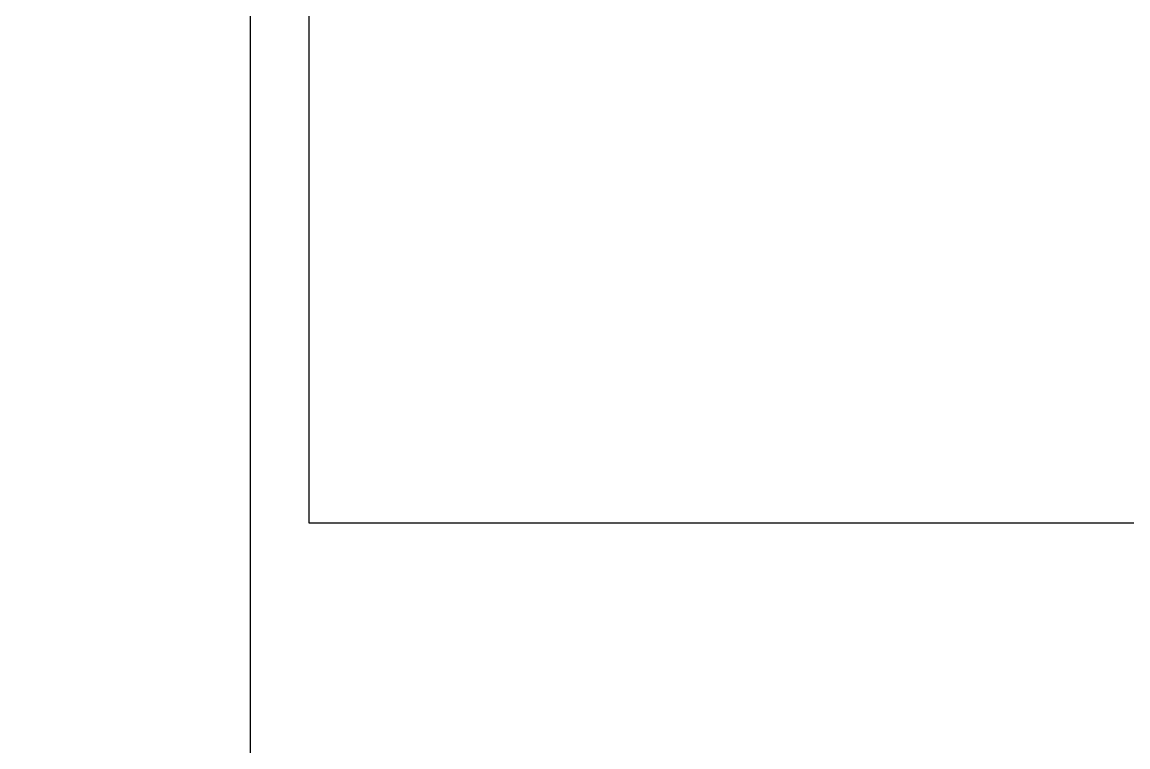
# Model space of a CAD drawing. Header units: millimetres. Extents: x 0 to 69574, y -5 to 41746.
# Drawn here: x 39667.1 to 39721, y 24543.6 to 24578.9 of the extents above; entities that cross this region are included whole.
import ezdxf

# ---------------------------------------------------------------- set-up
doc = ezdxf.new("R2010")
doc.units = ezdxf.units.MM
doc.set_wipeout_variables(frame=1)
doc.layers.add('! NO PLOT !', color=7, linetype='Continuous', true_color=0xff75dd, plot=False)
doc.layers.add('000-PI-Oprema', color=30, linetype='Continuous', lineweight=5)
doc.layers.add('000-PI-ORMAR', color=2, linetype='Continuous')
doc.layers.add('AUT_7', color=7, linetype='Continuous')

# ---------------------------------------------------------------- blocks, each defined once
blk = doc.blocks.new('F60-47290126')
at = {"layer": '000-PI-Oprema'}
for p, q in [((46627.381, 36066.404), (46627.381, 36078.354)), ((46638.581, 36078.354), (46638.581, 36066.404)), ((46629.981, 36073.604), (46629.981, 36071.104)), ((46629.981, 36073.604), (46629.981, 36073.604)), ((46635.981, 36071.104), (46635.981, 36073.604)), ((46635.981, 36073.604), (46635.981, 36073.604)), ((46629.231, 36071.104), (46629.231, 36069.604)), ((46629.981, 36071.104), (46629.231, 36071.104)), ((46629.231, 36071.104), (46629.231, 36071.104)), ((46629.981, 36071.104), (46629.981, 36071.104)), ((46636.731, 36071.104), (46635.981, 36071.104)), ((46635.981, 36071.104), (46635.981, 36071.104)), ((46636.731, 36069.604), (46636.731, 36071.104)), ((46636.731, 36071.104), (46636.731, 36071.104)), ((46629.231, 36069.604), (46636.731, 36069.604)), ((46629.231, 36069.604), (46629.231, 36069.604)), ((46636.731, 36069.604), (46636.731, 36069.604)), ((46627.381, 36066.404), (46638.581, 36066.404)), ((46627.381, 36066.404), (46627.381, 36066.404)), ((46638.581, 36066.404), (46638.581, 36066.404))]:
    blk.add_line(p, q, dxfattribs=at)
blk.add_arc((46632.981, 36073.604), 3, 0, 180, dxfattribs=at)

msp = doc.modelspace()

# ---------------------------------------------------------------- block references
msp.add_blockref('F60-47290126', (-6945.922, -11498.701))

# ---------------------------------------------------------------- next in the draw order: wipeouts: each hides what was drawn before it
msp.add_wipeout([(39609.684, 24761.404), (40000.172, 24761.404), (39999.684, 22778.904), (39609.672, 22776.904)]).dxf.layer = '000-PI-ORMAR'

# ---------------------------------------------------------------- next in the draw order: linework, layer by layer
at = {"layer": '! NO PLOT !'}
msp.add_line((39678.184, 24684.154), (39678.184, 22854.154), dxfattribs=at)
at = {"layer": 'AUT_7'}
msp.add_lwpolyline([(39681.065, 24614.484), (39931.065, 24614.484), (39931.065, 24554.484), (39681.065, 24554.484)], close=True, dxfattribs=at)

doc.saveas('drawing.dxf')
